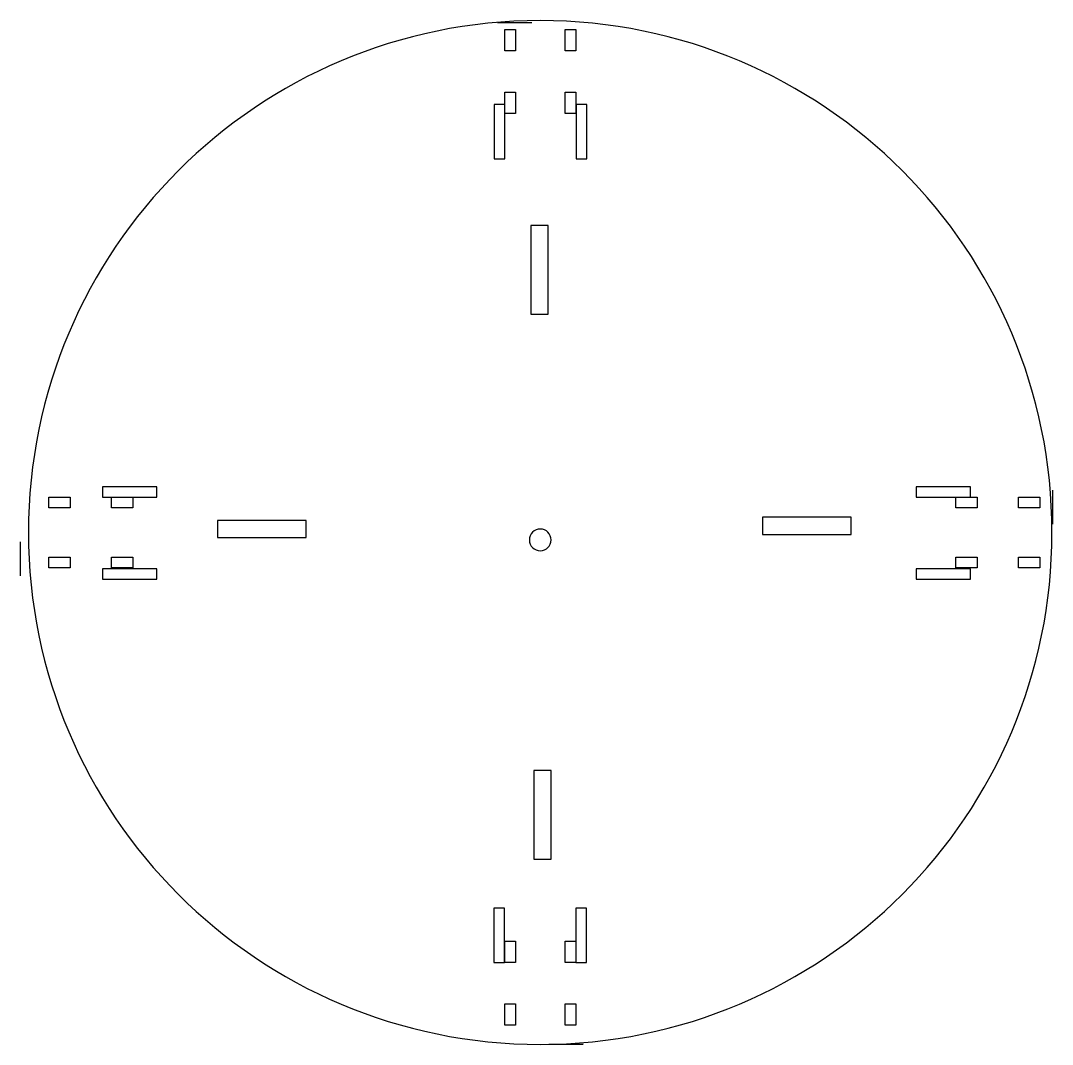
# Model space of a CAD drawing. Extents: x -2 to 299, y -299 to 0.
import ezdxf

# ---------------------------------------------------------------- set-up
doc = ezdxf.new("R2010")
doc.units = 0
doc.header["$MEASUREMENT"] = 0
doc.layers.add('LAYER_1', color=7, linetype='CONTINUOUS')

# ---------------------------------------------------------------- blocks, each defined once
blk = doc.blocks.new('BLOCK_2')
at = {"layer": 'LAYER_1', "color": 83}
for points in [[(12.38, -139.5), (12.38, -142.61), (6.13, -142.61), (6.13, -139.5), (12.38, -139.5)], [(30.66, -139.5), (30.66, -142.61), (24.41, -142.61), (24.41, -139.5), (30.66, -139.5)], [(12.38, -157.09), (12.38, -160.2), (6.13, -160.2), (6.13, -157.09), (12.38, -157.09)], [(30.66, -157.09), (30.66, -160.2), (24.41, -160.2), (24.41, -157.09), (30.66, -157.09)]]:
    blk.add_lwpolyline(points, dxfattribs=at)
blk = doc.blocks.new('BLOCK_3')
at = {"layer": 'LAYER_1', "color": 83}
for points in [[(277.33, -139.5), (277.33, -142.61), (271.08, -142.61), (271.08, -139.5), (277.33, -139.5)], [(295.61, -139.5), (295.61, -142.61), (289.36, -142.61), (289.36, -139.5), (295.61, -139.5)], [(277.33, -157.09), (277.33, -160.2), (271.08, -160.2), (271.08, -157.09), (277.33, -157.09)], [(295.61, -157.09), (295.61, -160.2), (289.36, -160.2), (289.36, -157.09), (295.61, -157.09)]]:
    blk.add_lwpolyline(points, dxfattribs=at)
blk = doc.blocks.new('BLOCK_4')
at = {"layer": 'LAYER_1', "color": 83}
for points in [[(142.44, -9.18), (139.33, -9.18), (139.33, -2.93), (142.44, -2.93), (142.44, -9.18)], [(160.03, -9.18), (156.92, -9.18), (156.92, -2.93), (160.03, -2.93), (160.03, -9.18)], [(142.44, -27.47), (139.33, -27.47), (139.33, -21.22), (142.44, -21.22), (142.44, -27.47)], [(160.03, -27.47), (156.92, -27.47), (156.92, -21.22), (160.03, -21.22), (160.03, -27.47)]]:
    blk.add_lwpolyline(points, dxfattribs=at)
blk = doc.blocks.new('BLOCK_5')
at = {"layer": 'LAYER_1', "color": 1}
blk.add_open_spline([(299.18, -149.85), (299.18, -232.41), (232.25, -299.35), (149.68, -299.35), (67.12, -299.35), (0.18, -232.41), (0.18, -149.85), (0.18, -67.28), (67.12, -0.35), (149.68, -0.35), (232.25, -0.35), (299.18, -67.28), (299.18, -149.85)], degree=3, knots=[0, 0, 0, 0, 1, 1, 1, 2, 2, 2, 3, 3, 3, 4, 4, 4, 4], dxfattribs=at)
blk = doc.blocks.new('BLOCK_6')
at = {"layer": 'LAYER_1', "color": 83}
for points in [[(142.44, -275.44), (139.33, -275.44), (139.33, -269.19), (142.44, -269.19), (142.44, -275.44)], [(160.03, -275.44), (156.92, -275.44), (156.92, -269.19), (160.03, -269.19), (160.03, -275.44)], [(142.44, -293.72), (139.33, -293.72), (139.33, -287.47), (142.44, -287.47), (142.44, -293.72)], [(160.03, -293.72), (156.92, -293.72), (156.92, -287.47), (160.03, -287.47), (160.03, -293.72)]]:
    blk.add_lwpolyline(points, dxfattribs=at)
blk = doc.blocks.new('BLOCK_7')
at = {"layer": 'LAYER_1', "color": 1}
for points in [[(136.25, -24.8), (136.25, -40.73), (139.33, -40.72), (139.33, -24.8), (136.25, -24.8)], [(160.2, -24.8), (160.2, -40.72), (163.28, -40.73), (163.28, -24.8), (160.2, -24.8)]]:
    blk.add_lwpolyline(points, dxfattribs=at)
blk = doc.blocks.new('BLOCK_8')
at = {"layer": 'LAYER_1', "color": 1}
for points in [[(139.25, -275.46), (139.25, -259.54), (136.16, -259.53), (136.16, -275.46), (139.25, -275.46)], [(163.2, -275.46), (163.2, -259.53), (160.11, -259.54), (160.11, -275.46), (163.2, -275.46)]]:
    blk.add_lwpolyline(points, dxfattribs=at)
blk = doc.blocks.new('BLOCK_9')
at = {"layer": 'LAYER_1', "color": 1}
for points in [[(21.77, -139.57), (37.7, -139.57), (37.7, -136.48), (21.77, -136.48), (21.77, -139.57)], [(21.77, -163.52), (37.7, -163.52), (37.7, -160.43), (21.77, -160.43), (21.77, -163.52)]]:
    blk.add_lwpolyline(points, dxfattribs=at)
blk = doc.blocks.new('BLOCK_10')
at = {"layer": 'LAYER_1', "color": 1}
for points in [[(275.4, -136.48), (259.47, -136.48), (259.47, -139.57), (275.4, -139.57), (275.4, -136.48)], [(275.4, -160.43), (259.47, -160.43), (259.47, -163.52), (275.4, -163.52), (275.4, -160.43)]]:
    blk.add_lwpolyline(points, dxfattribs=at)
blk = doc.blocks.new('BLOCK_11')
at = {"layer": 'LAYER_1', "color": 1}
blk.add_lwpolyline([(240.47, -145.41), (214.59, -145.41), (214.59, -150.42), (240.47, -150.42), (240.47, -145.41)], dxfattribs=at)
blk = doc.blocks.new('BLOCK_12')
at = {"layer": 'LAYER_1', "color": 1}
blk.add_lwpolyline([(81.31, -146.3), (55.43, -146.3), (55.43, -151.31), (81.31, -151.31), (81.31, -146.3)], dxfattribs=at)
blk = doc.blocks.new('BLOCK_13')
at = {"layer": 'LAYER_1', "color": 1}
blk.add_lwpolyline([(146.95, -60.23), (146.95, -86.11), (151.97, -86.11), (151.97, -60.23), (146.95, -60.23)], dxfattribs=at)
blk = doc.blocks.new('BLOCK_14')
at = {"layer": 'LAYER_1', "color": 1}
blk.add_lwpolyline([(147.85, -219.39), (147.85, -245.27), (152.86, -245.27), (152.86, -219.39), (147.85, -219.39)], dxfattribs=at)

msp = doc.modelspace()

# ---------------------------------------------------------------- linework, layer by layer
at = {"layer": 'LAYER_1', "color": 1}
for points in [[(137.23, -0.91), (147.23, -0.91)], [(299.29, -137.46), (299.29, -147.46)], [(-2.12, -162.53), (-2.12, -152.53)], [(162.22, -299.35), (152.22, -299.35)]]:
    msp.add_lwpolyline(points, dxfattribs=at)
at = {"layer": 'LAYER_1', "color": 163}
msp.add_open_spline([(152.86, -152.03), (152.86, -153.78), (151.44, -155.2), (149.68, -155.2), (147.93, -155.2), (146.51, -153.78), (146.51, -152.03), (146.51, -150.27), (147.93, -148.85), (149.68, -148.85), (151.44, -148.85), (152.86, -150.27), (152.86, -152.03)], degree=3, knots=[0, 0, 0, 0, 1, 1, 1, 2, 2, 2, 3, 3, 3, 4, 4, 4, 4], dxfattribs=at)

# ---------------------------------------------------------------- block references
at = {"layer": 'LAYER_1'}
for name in ['BLOCK_5', 'BLOCK_4', 'BLOCK_7', 'BLOCK_13', 'BLOCK_9', 'BLOCK_10', 'BLOCK_2', 'BLOCK_3', 'BLOCK_12', 'BLOCK_11', 'BLOCK_14', 'BLOCK_8', 'BLOCK_6']:
    msp.add_blockref(name, (0, 0), dxfattribs=at)

doc.saveas('drawing.dxf')
